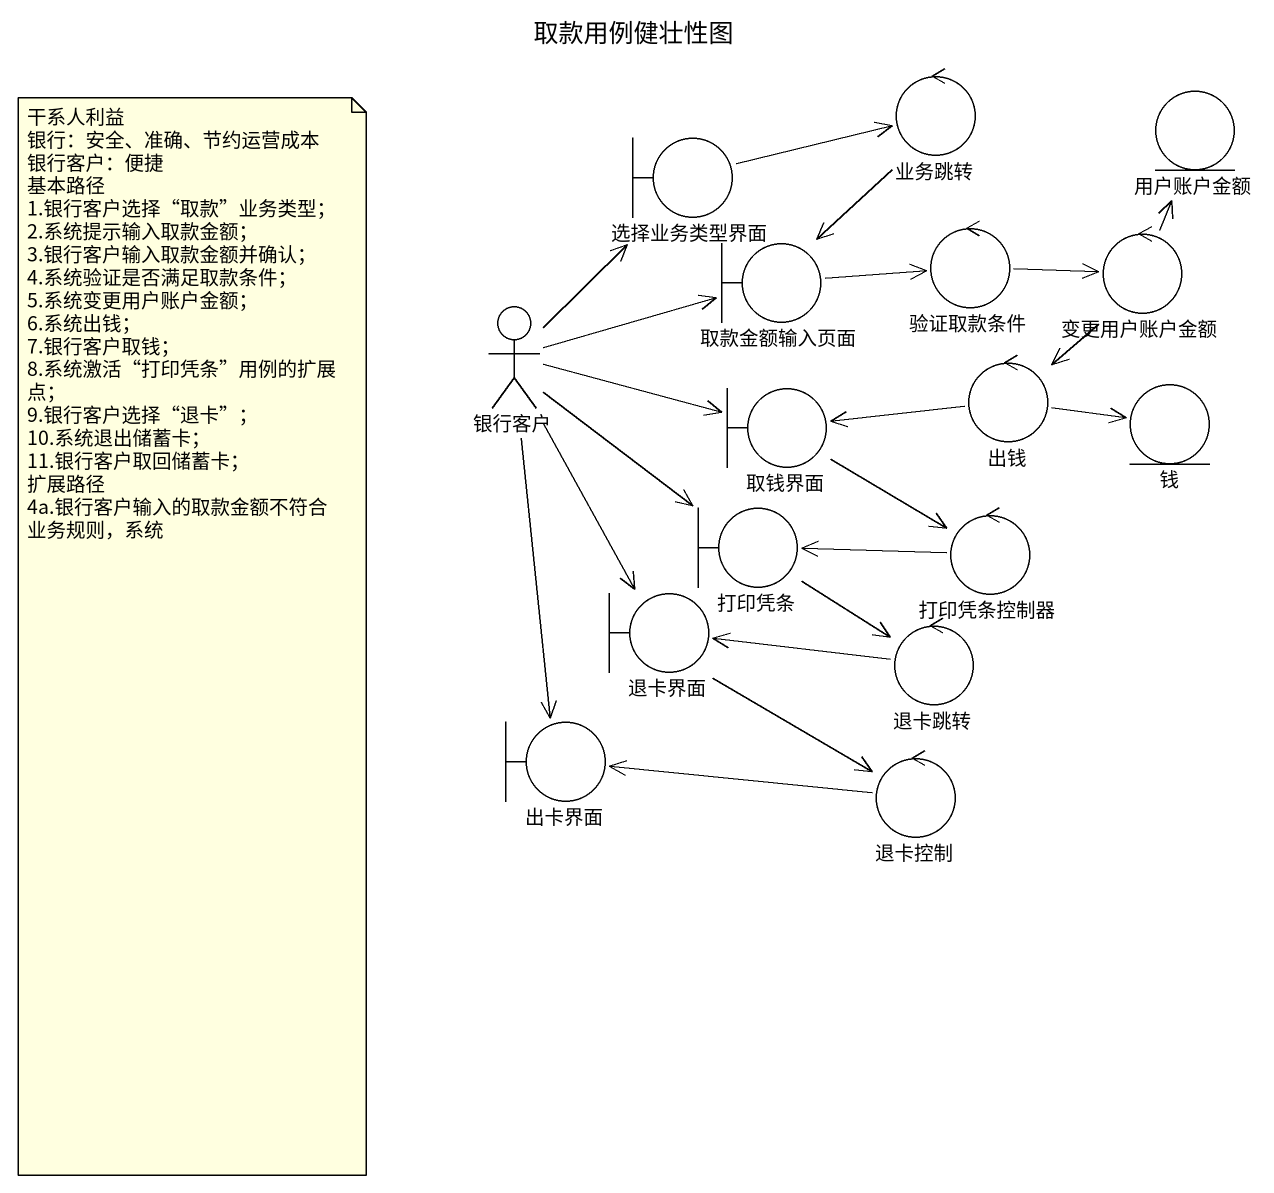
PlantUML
@startuml
title 取款用例健壮性图
control 业务跳转
entity 用户账户金额
boundary 选择业务类型界面
boundary 取款金额输入页面
control 验证取款条件
control 变更用户账户金额
actor 银行客户
boundary 取钱界面
control 出钱
entity 钱
boundary 打印凭条
control 打印凭条控制器
boundary 退卡界面
control 退卡跳转
boundary 出卡界面
control 退卡控制
业务跳转 --> 取款金额输入页面
选择业务类型界面 -right-> 业务跳转
取款金额输入页面 -right-> 验证取款条件
验证取款条件 -right-> 变更用户账户金额
变更用户账户金额 -up-> 用户账户金额
变更用户账户金额 --> 出钱
银行客户 -up-> 选择业务类型界面
银行客户 -right-> 取款金额输入页面
银行客户 -right-> 取钱界面
银行客户 --> 打印凭条
银行客户 --> 退卡界面
银行客户 --> 出卡界面
取钱界面 --> 打印凭条控制器
出钱 -left-> 取钱界面
出钱 -right-> 钱
打印凭条 --> 退卡跳转
打印凭条控制器 -left-> 打印凭条
退卡界面 --> 退卡控制
退卡跳转 -left-> 退卡界面
退卡控制 -left-> 出卡界面
note as N1
  干系人利益
  银行：安全、准确、节约运营成本
  银行客户：便捷
  基本路径
  1.银行客户选择“取款”业务类型；
  2.系统提示输入取款金额；
  3.银行客户输入取款金额并确认；
  4.系统验证是否满足取款条件；
  5.系统变更用户账户金额；
  6.系统出钱；
  7.银行客户取钱；
  8.系统激活“打印凭条”用例的扩展点；
  9.银行客户选择“退卡”；
  10.系统退出储蓄卡；
  11.银行客户取回储蓄卡；
  扩展路径
  4a.银行客户输入的取款金额不符合业务规则，系统
end note
@enduml
